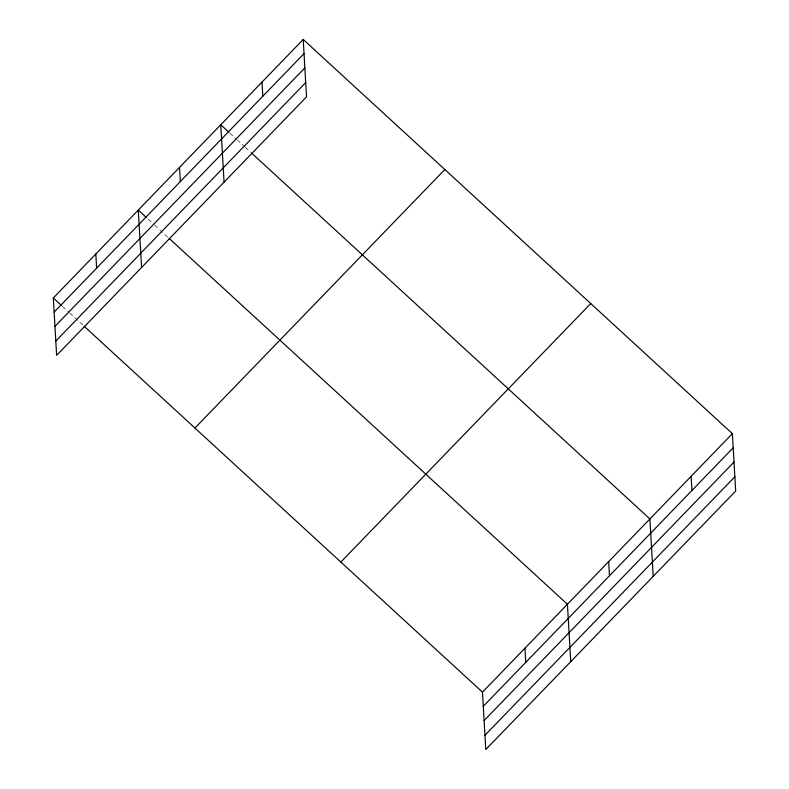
<?xml version="1.0" encoding="UTF-8"?>
<svg xmlns="http://www.w3.org/2000/svg" width="789" height="789" viewBox="0 0 789 789"><rect width="100%" height="100%" fill="white"/><g stroke="black" fill="none" stroke-linecap="round" stroke-linejoin="round"><path stroke-width="0.59" stroke-dasharray="3.94 2.96" d="M229.826 133.094L236.187 138.933M237.094 139.761L244.353 146.438M245.261 147.267L250.705 152.277M148.273 219.234L153.717 224.234M154.624 225.072L168.244 237.578M62.4 306.29L68.751 312.128M69.659 312.967L83.279 325.472"/><path stroke-width="1.18" d="M303.223 39.45L306.526 96.86L56.63 355.356L53.317 297.956L303.223 39.45L732.37 433.644L735.683 491.044L485.777 749.55L482.473 692.14L84.186 326.301M54.135 312.109L304.031 53.603M54.954 326.38L304.86 67.874M55.802 341.085L305.708 82.579M194.942 428.032L444.838 169.536M340.848 562.064L590.754 303.558M482.473 692.14L732.37 433.644M483.292 706.303L733.188 447.797M484.111 720.574L734.007 462.068M484.959 735.279L734.855 476.773M228.918 132.256L220.752 124.761L224.066 182.16M251.622 153.105L649.909 518.945L653.213 576.355M146.458 217.567L138.282 210.061L141.596 267.471M169.152 238.416L567.439 604.256L570.743 661.655M53.317 297.956L61.493 305.461M691.134 476.29L691.953 490.452M608.674 561.6L609.483 575.753M524.951 648.203L525.77 662.356M261.987 82.105L262.796 96.258M179.517 167.406L180.336 181.569M95.804 254.009L96.613 268.161"/></g></svg>
